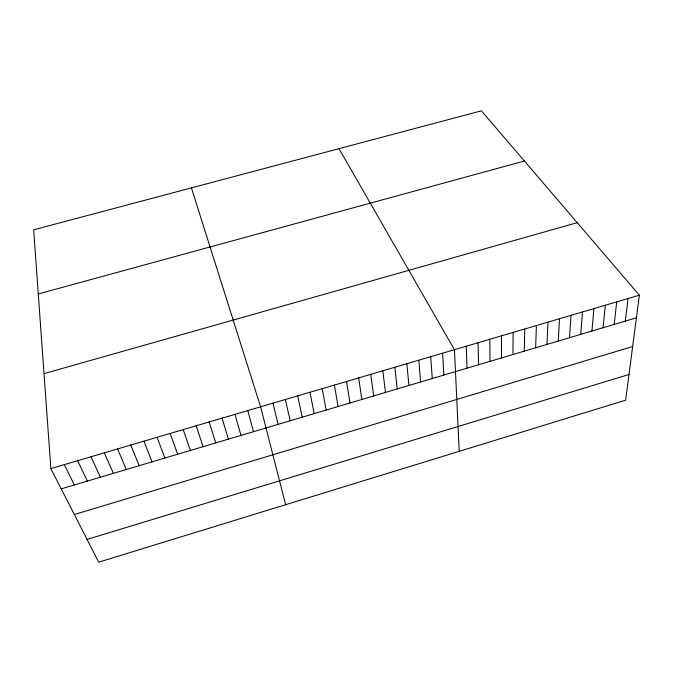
<?xml version="1.0" encoding="UTF-8"?>
<svg xmlns="http://www.w3.org/2000/svg" width="673" height="673" viewBox="0 0 673 673"><rect width="100%" height="100%" fill="white"/><g stroke="black" fill="none" stroke-linecap="round" stroke-linejoin="round"><path stroke-width="1.01" d="M501.478 357.935L501.478 335.835M512.902 354.536L513.154 332.395M524.292 351.155L524.797 328.971M535.641 347.781L536.398 325.547M546.964 344.408L547.973 322.14M558.254 341.051L559.515 318.741M569.518 337.703L571.015 315.351M580.74 334.363L582.49 311.969M591.937 331.04L593.923 308.604M603.101 327.717L605.33 305.239M614.23 324.411L616.704 301.891M625.326 321.105L628.044 298.551M639.35 295.22L625.629 400.174L98.704 562.182L50.862 468.593L33.65 229.813L481.422 110.818L639.35 295.22L50.862 468.593M87.061 539.41L628.986 374.491M74.341 514.517L632.645 346.528M61.218 488.859L636.397 317.816M44.014 373.624L577.215 222.67M38.277 293.966L524.41 161.015M338.999 148.666L454.443 349.699L459.222 451.339M64.28 464.639L74.316 484.964M77.664 460.702L87.372 481.086M90.998 456.774L100.395 477.207M104.29 452.853L113.367 473.355M117.548 448.95L126.305 469.502M130.755 445.055L139.202 465.674M143.929 441.177L152.056 461.846M157.053 437.307L164.877 458.035M170.143 433.454L177.655 454.233M183.182 429.61L190.392 450.447M196.188 425.782L203.095 446.67M191.41 187.893L260.602 406.803L285.613 504.716M209.152 421.963L215.755 442.91M222.073 418.152L228.374 439.149M234.961 414.358L240.959 435.414M247.807 410.572L253.502 431.679M272.994 403.152L278.109 424.36M285.344 399.51L290.181 420.776M297.659 395.884L302.211 417.193M309.933 392.266L314.207 413.626M322.174 388.666L326.169 410.067M334.38 385.065L338.098 406.526M346.553 381.482L349.985 402.984M358.684 377.906L361.847 399.459M370.773 374.348L373.666 395.943M382.836 370.789L385.461 392.443M394.858 367.248L397.213 388.944M406.845 363.714L408.932 385.461M418.799 360.198L420.617 381.986M430.712 356.69L432.268 378.52M442.598 353.182L443.886 375.063M466.254 346.216L467.028 368.181M478.032 342.742L478.545 364.758M489.776 339.285L490.028 361.342"/></g></svg>
